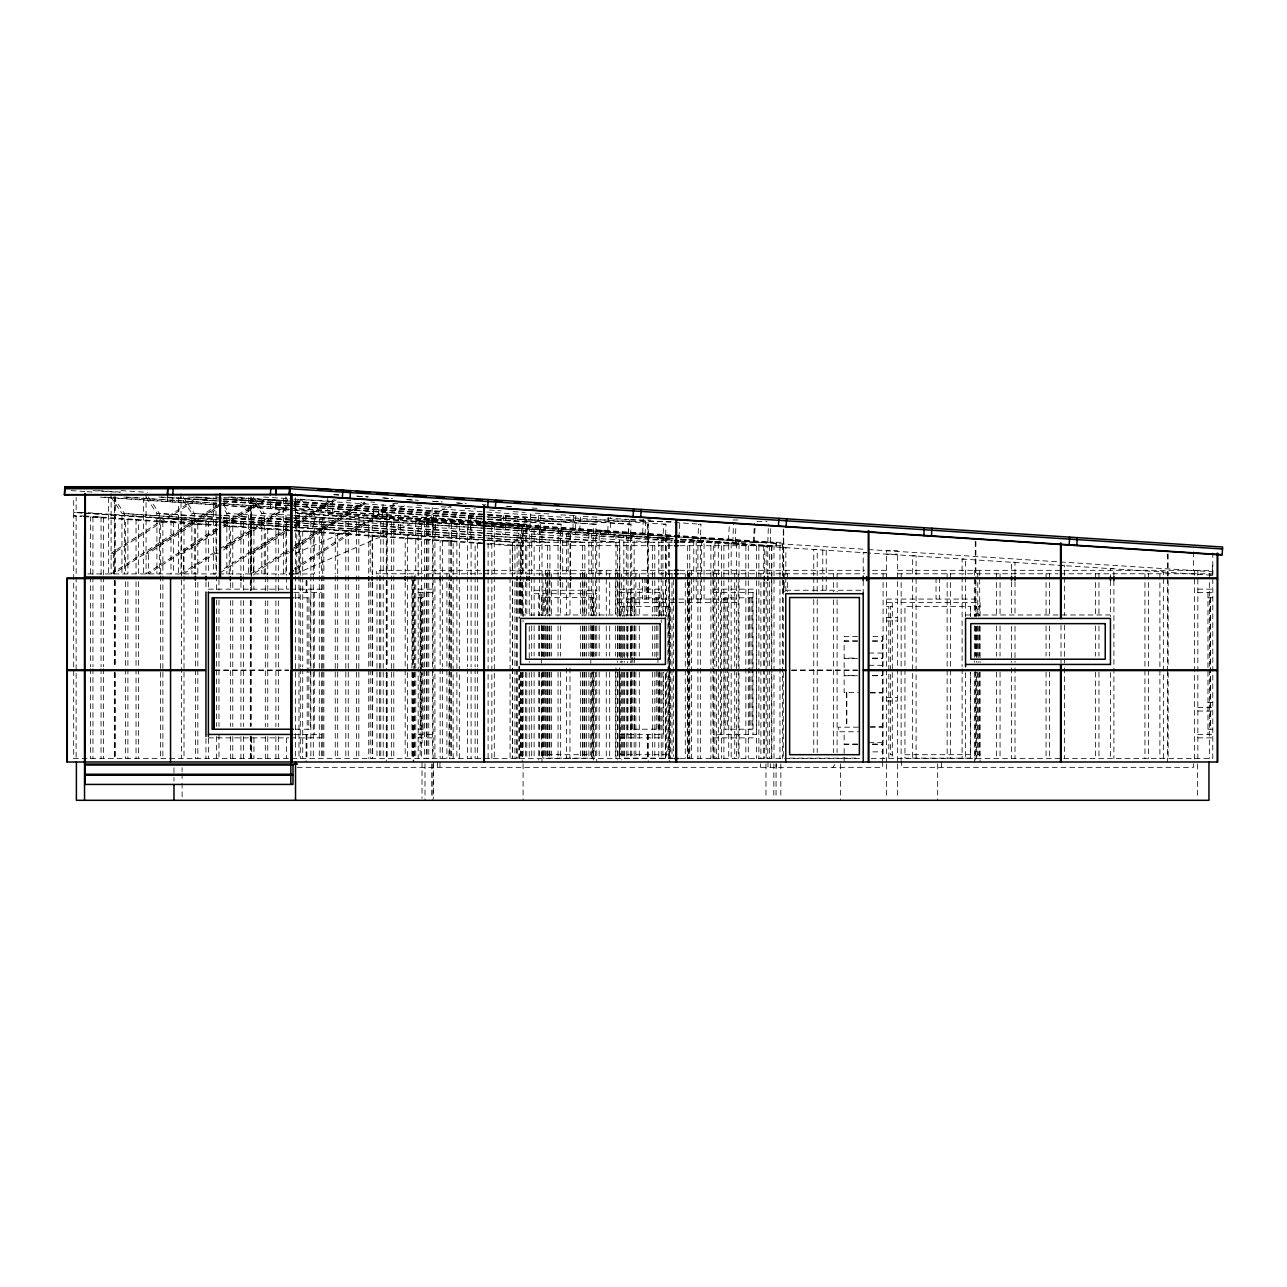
<?xml version="1.0" encoding="UTF-8"?>
<svg xmlns="http://www.w3.org/2000/svg" width="1287" height="1287" viewBox="0 0 1287 1287"><rect width="100%" height="100%" fill="white"/><g stroke="black" fill="none" stroke-linecap="round" stroke-linejoin="round"><path stroke-width="0.75" stroke-dasharray="5 3.75" d="M114.35 574.018L114.35 496.653M310.859 592.599L310.859 589.156M512.516 545.72L512.516 758.526L512.516 577.702M647.329 592.599L647.329 578.603M647.763 592.599L647.763 580.598M648.198 592.599L648.198 580.598M766.135 758.526L766.135 581.724M766.135 573.68L766.135 545.559M774.002 758.526L774.002 577.702M774.002 575.691L774.002 545.559M485.826 528.249L295.527 515.942L295.527 497.409M160.714 521.83L160.827 518.388L171.396 518.388L171.284 521.83M167.471 501.383L167.728 493.725M173.021 497.924L172.699 502.075M270.35 508.365L270.608 500.707L270.753 502.702L275.965 502.622M275.756 508.735L276.287 501.077L275.579 509.057M281.37 503.072L276.174 503.072M373.23 515.363L373.761 507.705L373.037 515.685M384.25 510.07L379.054 510.07L378.893 508.075L378.458 516.055M525.514 542.277L526.126 524.227L523.696 524.227L522.956 545.72L487.387 543.307M100.45 497.168L524.533 525.981L525.032 518.001L525.241 519.916M488.127 518.934L526.222 521.525L526.27 519.996L488.175 517.406M558.043 542.277L558.655 524.227L561.1 524.227L560.488 542.277M575.836 515.733L575.192 534.491L572.747 534.491L573.391 515.733L575.836 515.733L559.346 514.784M593.001 542.277L593.629 524.227L487.564 517.004M595.447 542.277L596.058 524.227L486.824 516.811M608.284 517.615L607.721 534.491L610.151 534.491L610.73 517.615M627.976 542.277L628.587 524.227L631.032 524.227L630.405 542.277M643.194 519.481L642.68 534.491L645.125 534.491L645.624 519.481M662.934 542.277L663.545 524.227L665.99 524.227L665.379 542.277M697.908 542.277L698.519 524.227L700.948 524.227L700.337 542.277M732.866 542.277L733.477 524.227M735.311 542.277L735.858 526.238M767.824 542.277L768.452 524.227M770.269 542.277L770.752 528.249M382.175 518.034L383.156 503.04M419.626 523.97L419.835 520.527M431.402 521.235L432.384 506.241M480.759 524.42L481 520.672M529.826 527.606L530.791 512.612M579.697 530.839L580.678 515.846M628.394 533.992L629.375 518.999M678.892 537.258L679.874 522.265M728.362 540.476L729.327 525.466M738.641 544.594L738.851 541.151M753.329 542.084L754.536 523.342M754.118 542.133L755.099 527.139M775.884 547.007L776.109 543.564M782.416 547.425L782.641 543.983M1212.434 570.318L1212.788 564.864M832.882 767.342L834.796 764.655M194.562 499.324L111.1 553.281L113.529 553.281L197.008 499.324L194.562 499.324L217.728 500.868M108.655 497.667L108.655 573.922L111.1 573.922L216.811 505.598M217.567 506.676L113.529 573.922L113.529 553.281M221.187 504.713L146.058 553.281L148.504 553.281L216.94 509.025M222.86 503.635L229.536 499.324L260.923 501.254L224.002 525.112M223.632 504.713L231.966 499.324M143.613 497.667L143.613 573.922L146.058 573.922L216.538 528.362M223.246 524.034L258.494 501.254L260.923 501.254M217.294 529.456L148.504 573.922L148.504 553.281M217.744 529.536L181.017 553.281L183.462 553.281L216.859 531.692M224.437 525.209L264.495 499.324L288.175 500.74M223.536 527.38L266.94 499.324M178.587 497.667L178.587 573.922L181.017 573.922L217.937 550.064M219.61 548.97L288.417 504.504M217.02 552.236L183.462 573.922L183.462 553.281M223.729 547.892L287.5 506.676M224.34 547.876L287.773 506.869M294.45 502.557L299.469 499.324L301.898 499.324L295.222 503.635M223.439 550.032L288.545 507.947M224.372 568.5L288.143 527.284M294.852 522.94L328.41 501.254L330.856 501.254L293.935 525.112M220.109 572.844L287.226 529.456M287.677 529.536L250.949 553.281L253.394 553.281L288.449 530.614M294.353 525.209L334.427 499.324M295.125 526.303L336.872 499.324M248.52 497.667L248.52 573.922L250.949 573.922L287.87 550.064M294.578 545.72L361.695 502.332M288.626 551.142L253.394 573.922L253.394 553.281M290.315 550.064L364.141 502.332M294.273 547.876L366.055 501.48M295.029 548.954L368.484 501.48M294.305 568.5L394.996 503.426M295.077 569.594L397.426 503.426M295.527 553.426L405.678 505.373M295.527 573.922L453.925 504.826M223.52 501.254L225.965 501.254M373.632 509.7L378.845 509.62M84.266 512.467L73.697 512.467L73.697 497.425M229.263 573.922L229.263 513.368L226.834 513.368L223.504 508.445M264.237 573.922L264.237 513.368L261.792 513.368L250.724 496.943M84.942 515.926L73.697 515.926L81.596 516.457M295.527 515.942L298.97 515.942L298.97 574.082M481.724 516.602L476.512 516.682L476.367 514.687L475.917 522.683M221.493 518.355L170.994 518.355L170.994 573.97M223.246 518.355L291.57 518.355M293.581 518.355L433.108 518.355L433.14 758.526M525.193 519.996L650.675 519.996M732.947 519.996L740.974 519.996M418.178 520.415L433.14 520.415M526.222 521.525L674.71 521.525M756.981 521.525L767.004 521.525M288.899 521.798L160.425 521.798L160.425 573.97M289.559 521.798L434.926 521.862L434.926 758.526M418.178 523.857L433.14 523.857M208.397 524.179L195.383 524.179L195.383 574.259M593.629 524.227L596.058 524.227M483.976 525.965L494.288 525.965L494.288 758.526M243.372 526.56L230.357 526.56L230.357 574.549M278.33 528.925L265.315 528.925L265.315 574.839M313.288 531.274L300.289 531.274L300.289 575.128M348.262 533.671L335.247 533.671L335.247 573.825M383.22 536.068L370.206 536.068L370.206 574.147M418.178 538.416L405.18 538.416L405.18 574.436M672.313 542.277L512.516 542.277L482.85 540.267M679.89 542.277L782.416 542.277L782.416 758.526M481.065 543.178L475.112 543.178L475.112 575.08M672.313 545.72L510.07 545.559L510.07 575.691M679.89 545.72L782.416 545.72M782.335 547.409L785.858 547.425L785.858 575.579M866.666 552.638L863.207 552.638L863.207 576.64M215.991 553.281L218.42 553.281M285.923 553.281L288.352 553.281M886.534 554.15L897.65 554.15M1061.003 565.443L1064.446 565.443L1064.446 575.386M672.795 570.318L376.303 570.318L376.303 573.777L481.756 573.777M679.697 570.318L864.574 570.318M872.522 570.318L886.534 570.318M897.65 570.318L1212.788 570.318M483.558 573.777L673.342 573.777M679.697 573.777L864.574 573.777M872.522 573.777L886.534 573.777M897.65 573.777L1058.059 573.777M1060.054 573.777L1212.788 573.777M87.789 573.922L292.487 573.922M293.5 573.922L314.301 573.922L314.301 513.658L295.527 493.661M1209.346 575.048L1212.788 575.048M208.397 589.156L288.899 589.156M290.765 589.156L321.428 589.156M418.178 589.156L433.14 589.156M619.835 589.156L662.934 589.156M713.32 589.156L756.418 589.156M1197.843 589.156L1212.788 589.156M534.121 590.25L596.734 590.25M785.778 590.25L863.207 590.25M294.176 592.599L321.428 592.599M418.178 592.599L433.14 592.599M619.835 592.599L663.368 592.599L663.368 616.57M713.32 592.599L756.418 592.599L756.418 734.427L713.32 734.427M1197.843 592.599L1212.788 592.599M534.121 593.709L596.734 593.709M418.178 594.964L420.141 594.964M294.739 597.812L310.585 597.812L310.585 729.214L294.739 729.214M418.178 597.812L423.021 597.812M1207.962 597.812L1212.788 597.812M617.776 599.066L739.028 599.066M886.534 599.066L897.65 599.066M901.157 599.066L979.68 599.066M617.519 602.525L739.028 602.525M886.534 602.525L897.65 602.525M901.109 602.525L980.067 602.525L980.067 616.473M420.141 602.75L422.088 602.75L422.088 670.849M886.534 606.354L888.834 606.354L888.834 758.14L886.534 758.14M892.293 606.354L890.379 606.354L890.379 754.697L892.293 754.697M970.495 606.354L970.495 616.376L970.543 606.354L904.938 606.354L904.938 758.14L970.543 758.14L970.543 672.264L970.495 758.14M974.323 606.354L976.624 606.354L976.624 616.344M980.067 606.354L978.152 606.354L978.152 616.376M520.527 614.977L665.427 614.977M965.556 614.977L1110.44 614.977M886.534 617.47L897.65 617.47M886.534 620.913L897.65 620.913M857.56 636.405L844.143 636.405L844.143 640.846L857.56 640.846M872.892 636.405L882.48 636.405L882.48 761.293M872.489 640.846L882.48 640.846M857.56 641.232L844.143 641.232L844.143 658.107L857.56 658.107M872.489 641.232L882.48 641.232M868.902 653.04L882.48 653.04M872.489 658.107L882.48 658.107M857.56 658.477L844.143 658.477L844.143 675.353L857.56 675.353M872.489 658.477L882.48 658.477M868.902 665.299L882.48 665.299M214.865 669.98L288.61 669.98M791.602 669.98L857.48 669.98M214.865 670.591L288.61 670.591M791.602 670.591L857.48 670.591M872.489 675.353L882.48 675.353M857.56 675.739L844.143 675.739L844.143 692.599L858.365 692.599M872.489 675.739L882.48 675.739M870.285 692.599L882.48 692.599M870.285 692.985L882.48 692.985M886.534 697.586L897.65 697.586M886.534 701.029L897.65 701.029M1207.962 702.38L1212.788 702.38M1197.843 707.593L1212.788 707.593M1197.843 711.035L1212.788 711.035M870.285 726.785L882.48 726.785M858.365 727.171L838.239 727.171L838.239 731.772L858.268 731.772M870.285 727.171L882.48 727.171M418.178 729.214L423.021 729.214M1207.962 729.214L1212.788 729.214M294.176 734.427L321.428 734.427M418.178 734.427L433.14 734.427M619.835 734.427L663.368 734.427L663.368 672.506M1197.843 734.427L1212.788 734.427M208.397 737.869L288.899 737.869M290.765 737.869L321.428 737.869M418.178 737.869L433.14 737.869M619.835 737.869L662.934 737.869M713.32 737.869L756.418 737.869M1197.843 737.869L1212.788 737.869M868.902 742.663L882.48 742.663M420.141 742.953L422.088 742.953L422.088 672.844M857.56 744.031L844.143 744.031L844.143 731.772M872.489 744.031L882.48 744.031M857.56 744.417L844.143 744.417L844.143 761.293M872.489 744.417L882.48 744.417M872.779 751.865L882.48 751.865M541.441 673.133L541.441 754.697L590.781 754.697L592.503 758.156L592.503 671.814M904.938 754.697L970.543 754.697M980.067 754.697L978.152 754.697L978.152 672.506M541.441 754.697L543.178 758.156L594.031 758.156L594.031 671.814M789.623 758.14L859.378 758.14M974.323 758.14L976.624 758.14L976.624 672.264M673.342 758.526L73.697 758.526L73.697 512.467L217.793 522.249M679.568 758.526L860.569 758.526M871.251 758.526L1212.788 758.526L1212.788 552.976M297.281 767.342L882.705 767.342L882.705 761.984M327.767 496.171L327.767 513.095L480.888 523.342M481.386 524.469L295.527 512.483L314.301 513.69M482.464 524.533L866.248 549.388M868.258 549.517L1212.788 571.798L1212.563 575.241L868.033 552.96M487.837 528.378L672.425 540.315M680.453 540.83L866.441 552.863M299.469 499.324L330.856 501.254M290.106 500.868L295.897 501.254M264.495 499.324L287.661 500.868M229.536 499.324L258.494 501.254M334.668 494.594L338.658 494.868M356.612 496.09L368.565 496.895M382.529 497.844L392.503 498.519M406.451 499.469L418.42 500.289M432.384 501.238L442.358 501.914M456.306 502.863L466.28 503.539M482.239 504.617L486.229 504.89M506.161 506.241L514.14 506.788M532.094 508.011L538.079 508.413M556.016 509.636L560.006 509.909M333.767 494.707L339.752 495.109M357.722 496.332L367.712 497.007M383.687 498.101L391.682 498.632M407.657 499.726L415.637 500.273M433.622 501.48L439.607 501.898M457.577 503.12L463.577 503.523M507.512 506.499L511.502 506.772M346.782 500.337L350.788 500.611M370.849 501.978L374.855 502.252M392.905 503.474L401.351 503.877M416.972 505.099L425.418 505.518M441.039 506.74L451.061 507.416M465.106 508.381L475.563 508.928M489.157 510.006L501.19 510.826M513.223 511.647L525.257 512.467M535.279 513.143L549.758 513.963M583.317 516.409L599.662 517.358M607.158 518.034L629.005 519.514M630.984 519.642L700.948 524.227M263.69 497.072L292.197 498.841M293.758 499.115L484.716 511.92M486.711 512.049L665.99 524.227M231.161 497.072L287.307 500.884M295.334 501.431L485.842 514.366M487.853 514.51L631.032 524.227M228.716 497.072L292.889 501.431M294.9 501.56L485.408 514.51M487.419 514.639L628.587 524.227M121.058 490.62L147.345 492.326M215.91 497.072L222.088 497.474M223.874 497.538L292.937 502.22M294.675 502.348L482.046 515.057M488.046 515.492L525.305 518.001M196.187 497.072L216.248 498.423M224.276 498.97L292.455 503.603M294.466 503.748L484.845 516.682M98.279 490.637L124.356 492.326M193.13 497.072L221.831 498.97M223.214 499.05L292.02 503.748M294.015 503.86L485.119 516.924M93.082 490.637L119.289 492.342M187.934 497.072L222.088 499.324M223.536 499.42L292.873 504.134M293.709 504.198L481.981 516.972M71.123 490.604L85.151 491.554M87.162 491.698L95.19 492.245M167.358 497.136L221.493 500.82M223.488 500.949L291.65 505.582M293.661 505.727L480.115 518.388M161.229 497.072L221.396 501.158M223.391 501.286L291.586 505.92M293.581 506.064L485.617 519.111M487.612 519.24L561.1 524.227M158.784 497.072L220.962 501.286M222.957 501.431L287.13 505.791M295.157 506.338L485.167 519.24M487.162 519.369L558.655 524.227M126.271 497.072L216.506 503.201M224.533 503.748L288.706 508.108M290.717 508.236L480.453 521.122M488.4 521.669L526.126 524.227M123.825 497.072L218.082 503.474M220.093 503.603L288.272 508.236M290.283 508.381L485.955 521.669M487.95 521.798L523.696 524.227M104.697 497.12L221.67 505.067M223.616 505.196L292.455 509.877M294.417 510.006L485.842 523.005M487.789 523.149L524.839 525.659M482.882 523.471L759.7 542.277M327.767 513.095L480.212 523.455M488.24 524.002L757.255 542.277M485.778 526.045L296.766 513.368L294.546 510.086M487.773 526.174L673.374 538.786M681.273 539.317L724.742 542.277M485.344 526.174L296.766 513.368L296.766 573.922M487.339 526.319L672.908 538.915M680.807 539.462L722.297 542.277M292.326 515.283L261.792 513.368L261.792 573.922M293.886 515.556L484.909 528.362M486.486 528.635L671.991 541.071M679.89 541.602L689.768 542.277M291.457 517.599L226.834 513.368L226.834 573.922M293.468 517.728L485.633 530.952M487.628 531.081L654.81 542.277M216.377 514.864L191.86 513.368L180.791 496.943M224.405 515.411L292.616 520.045M294.61 520.189L485.199 533.124M487.21 533.268L619.835 542.277M221.959 515.411L191.86 513.368L191.86 573.922M223.97 515.556L292.181 520.189M294.176 520.318L484.765 533.268M486.776 533.397L617.406 542.277M221.525 517.599L156.901 513.368L145.833 496.943M223.536 517.728L291.747 522.361M293.758 522.506L480.18 535.167M488.079 535.698L584.877 542.277M221.107 517.728L156.901 513.368L156.901 573.922M223.101 517.873L287.307 522.232M295.334 522.779L481.692 535.44M483.671 535.569L582.432 542.277M220.672 519.916L121.943 513.368L110.875 496.943M222.683 520.045L292.889 524.823M294.9 524.951L484.716 537.853M486.695 537.982L549.919 542.277M216.232 519.771L121.943 513.368L121.943 573.922M224.26 520.318L292.455 524.951M294.466 525.096L480.308 537.709M488.207 538.256L547.474 542.277M88.224 512.725L221.187 521.766M223.166 521.895L292.857 526.64M294.852 526.769L485.521 539.72M487.5 539.864L523.085 542.277L523.085 622.007M82.143 512.87L76.126 512.467L76.126 497.425M84.138 513.014L216.232 521.975M224.244 522.522L288.288 526.882M290.283 527.01L485.312 540.267M487.29 540.395L514.945 542.277M219.804 522.393L480.904 540.122M84.266 515.926L221.058 525.209M223.053 525.353L292.744 530.083M294.739 530.212L485.408 543.162M83.575 516.586L216.473 525.611M224.437 526.158L292.133 530.759M294.128 530.887L484.716 543.838M486.695 543.983L512.387 545.72L512.516 542.277L512.516 575.691M480.518 521.718L432.48 518.355L432.368 521.798L480.389 525.16M482.512 521.862L774.002 542.277L773.873 545.72L680.212 539.156M480.662 522.281L424.63 518.355L424.501 521.798L480.534 525.723M482.657 522.425L766.135 542.277L766.022 545.72L680.324 539.72M488.4 525.723L672.232 538.593M482.528 525.868L672.345 539.156M294.771 506.805L299.195 513.368L299.195 573.922M285.698 496.943L287.902 500.225M253.169 496.943L264.237 513.368M223.729 505.164L229.263 513.368M183.237 496.943L194.305 513.368L194.305 573.922M148.278 496.943L159.347 513.368L159.347 573.922M113.304 496.943L124.372 513.368L124.372 573.922M1210.488 597.812L1210.488 729.214M1210.263 597.812L1210.263 729.214M1209.346 573.777L1209.346 758.526M1207.962 592.599L1207.962 734.427M1197.843 570.318L1197.843 758.526M1197.457 763.899L1197.457 798.39M1194.4 570.318L1194.4 761.598M1193.628 763.77L1193.628 767.342L901.495 767.342L901.495 761.984M1193.467 551.721L1193.467 570.318M1168.146 554.07L1168.146 575.997M1168.146 580.582L1168.146 668.001M1168.146 672.586L1168.146 759.99M1167.534 554.037L1167.534 575.997M1167.534 578.603L1167.534 669.98M1167.534 670.591L1167.534 761.984M1163.351 758.526L1163.351 571.83L1159.893 571.83L1159.893 758.526M1148.39 573.777L1148.39 758.526M1144.947 573.777L1144.947 758.526M1113.898 576.64L1113.898 568.629L1110.44 568.629L1110.44 576.64M1113.898 580.63L1113.898 758.526M1110.44 580.63L1110.44 616.618M1110.44 672.57L1110.44 758.526M1098.953 573.777L1098.953 615.942M1098.953 625.981L1098.953 656.113M1098.953 672.168L1098.953 758.526M1095.494 573.777L1095.494 615.942M1095.494 625.981L1095.494 656.113M1095.494 672.168L1095.494 758.526M1064.446 577.332L1064.446 615.202M1064.446 625.16L1064.446 662.982M1064.446 667.873L1064.446 758.526M1061.003 625.16L1061.003 662.982M1049.5 573.777L1049.5 615.942M1049.5 625.981L1049.5 656.113M1049.5 672.168L1049.5 758.526M1046.058 573.777L1046.058 615.942M1046.058 625.981L1046.058 656.113M1046.058 672.168L1046.058 758.526M1015.009 574.243L1015.009 562.226L1011.55 562.242L1011.55 574.243M1015.009 581.772L1015.009 616.312M1015.009 626.319L1015.009 662.387M1015.009 667.873L1015.009 758.526M1011.55 581.772L1011.55 616.312M1011.55 626.319L1011.55 662.387M1011.55 667.873L1011.55 758.526M1000.047 573.777L1000.047 615.942M1000.047 625.981L1000.047 656.113M1000.047 672.168L1000.047 758.526M996.605 573.777L996.605 615.942M996.605 625.981L996.605 656.113M996.605 672.168L996.605 758.526M980.067 626.399L980.067 662.483M980.067 672.281L980.067 761.984M979.68 570.318L979.68 615.942M979.68 625.981L979.68 656.113M979.68 672.168L979.68 758.526M978.152 626.399L978.152 662.483M977.766 573.777L977.766 615.942M977.766 625.981L977.766 656.113M977.766 672.168L977.766 758.526M976.624 626.319L976.624 662.274M975.884 541.505L975.884 577.992M975.884 580.582L975.884 616.344M975.884 626.286L975.884 656.08M975.884 672.586L975.884 759.99M975.273 541.457L975.273 576.061M975.273 578.603L975.273 616.344M975.273 626.286L975.273 656.08M975.273 670.591L975.273 759.99M974.323 570.318L974.323 616.473M974.323 625.981L974.323 662.322M974.323 672.168L974.372 761.984M965.556 574.999L965.556 559.041L962.113 559.041L962.113 574.999M965.556 576.994L965.556 616.891M965.556 672.747L965.556 758.526M962.113 576.994L962.113 666.763M962.113 668.757L962.113 758.526M950.61 573.777L950.61 758.526M947.152 573.777L947.152 758.526M941.505 761.984L941.505 767.342M939.494 577.67L939.494 599.066M937.676 763.899L937.676 800.305M936.035 577.67L936.035 599.066M916.103 758.526L916.103 555.839L912.66 555.839L912.66 758.526M901.157 573.777L901.109 761.984M897.65 761.598L897.65 550.707L886.534 550.707L886.534 761.984M897.65 763.899L897.65 798.39M892.293 602.525L892.293 759.99M886.534 763.899L886.534 798.39M883.091 573.777L883.091 758.526M863.207 580.63L863.207 592.631M846.83 692.599L846.83 727.171M846.444 692.599L846.444 727.171M840.54 763.899L840.54 800.305M837.097 573.777L837.097 591.843M837.097 599.871L837.097 752.509M833.638 573.777L833.638 591.843M833.638 599.871L833.638 752.509M826.222 590.25L826.222 550.032L822.779 550.032L822.779 590.25M817.213 575.579L817.213 549.436L813.77 549.436L813.77 575.579M817.213 577.59L817.213 591.65M817.213 599.694L817.213 752.493M813.77 577.59L813.77 591.65M813.77 599.694L813.77 752.493M787.644 573.777L787.644 591.843M785.778 577.573L785.858 591.65M784.201 573.777L784.201 591.843M783.719 530.196L783.719 577.992M783.606 529.118L783.606 576.029M783.284 530.196L783.284 575.997M783.284 580.582L783.284 668.001M783.284 672.586L783.284 759.99M780.823 763.899L780.823 798.39M779.97 545.72L779.97 758.526M776.19 542.277L776.19 545.72M776.19 763.77L776.19 767.342M776.061 763.899L776.061 798.39M773.841 763.899L773.841 798.39M771.846 545.72L771.846 758.526M771.557 545.559L771.557 575.691M771.557 577.702L771.557 758.526M770.591 763.77L770.591 767.342M769.401 545.72L769.401 573.825M769.401 581.869L769.401 758.526M767.985 761.984L767.985 767.342M767.76 574.259L767.76 546.219L764.317 546.219L764.317 574.259M767.76 582.271L767.76 758.526M765.974 763.899L765.974 798.39M764.317 581.804L764.317 758.526M763.706 545.559L763.706 573.68M763.706 581.724L763.706 758.526M760.874 573.777L760.874 758.526M760.553 763.77L760.553 767.342M758.863 545.72L758.863 758.526M756.418 545.72L756.418 758.526M753.008 592.599L753.008 734.427M751.109 597.812L750.948 729.214M749.324 597.812L749.324 729.214M748.294 545.72L748.294 758.526M745.849 545.72L745.849 758.526M739.028 575.096L739.028 543.114L728.732 543.114L728.732 575.096M739.028 577.091L739.028 758.526M738.207 573.777L738.207 758.526M736.598 543.114L736.598 575.096M736.598 577.091L736.598 599.066M736.598 602.525L736.598 758.526M734.748 573.777L734.748 758.526M731.177 543.114L731.177 575.096M731.177 577.091L731.177 758.526M728.732 577.091L728.732 599.066M728.732 602.525L728.732 758.526M727.589 597.812L727.589 729.214M725.948 597.812L725.788 729.214M723.889 545.72L723.889 758.526M721.46 545.72L721.46 758.526M720.479 592.599L720.479 734.427M718.323 758.526L718.323 543.05L714.864 543.05L714.864 574.967M716.409 573.777L716.409 758.526M714.864 576.962L714.864 666.746M714.864 668.741L714.864 758.526M713.32 545.72L713.32 758.526M712.95 570.318L712.95 758.526M710.891 545.72L710.891 758.526M704.069 574.967L704.069 540.813L693.773 540.813L693.773 574.967M704.069 576.978L704.069 599.066M701.624 540.813L701.624 574.967M701.624 576.978L701.624 599.066M700.337 545.72L700.337 758.526M697.908 545.72L697.908 758.526M696.203 540.813L696.203 574.967M696.203 576.978L696.203 599.066M693.773 576.978L693.773 599.066M691.505 570.318L691.505 758.526M689.768 545.72L689.768 758.526M689.06 573.777L689.06 758.526M688.754 573.777L688.754 758.526M687.708 570.318L687.708 758.526M687.338 545.72L687.338 758.526M685.295 573.777L685.279 758.526M673.342 579.793L673.342 756.515M671.991 573.777L671.991 758.526M669.546 573.777L669.546 758.526M669.272 602.525L669.272 761.984M669.111 575.16L669.111 537.29L658.799 537.29L658.799 575.16M669.111 577.155L669.111 599.066M669.111 602.525L669.111 758.526M668.87 758.526L668.87 539.864L665.427 539.864L665.427 616.087M667.921 606.354L667.921 754.697L620.221 754.697L620.221 672.506M666.666 537.29L666.666 575.16M666.666 577.155L666.666 616.521M666.569 672.506L666.666 758.526M665.379 545.72L665.379 615.99M662.934 545.72L662.934 615.99M662.934 672.2L662.934 758.526M661.245 537.29L661.245 575.16M661.245 577.155L661.245 599.066M661.245 602.525L661.245 622.522M661.245 672.522L661.245 758.526M659.958 592.599L659.958 616.57M659.958 672.506L659.958 734.427M659.684 615.733L659.684 597.812L631.113 597.812L631.113 615.733M659.684 671.476L659.684 729.214L631.113 729.214L631.113 671.476M658.799 577.155L658.799 616.521M658.799 672.522L658.799 758.526M658.059 597.812L657.898 615.733M657.898 625.691L657.898 655.55M657.898 657.544L657.898 663.513M657.898 671.476L658.059 729.214M656.273 597.812L656.273 615.733M656.273 625.691L656.273 659.523M656.273 671.476L656.273 729.214M654.81 545.72L654.81 615.99M654.81 626.029L654.81 656.145M654.81 672.2L654.81 758.526M652.364 545.72L652.364 615.99M652.364 626.029L652.364 656.145M652.364 672.2L652.364 758.526M648.68 577.67L648.68 599.066M648.198 577.992L648.198 524.227L647.763 575.997M648.198 734.427L648.198 761.984M647.763 734.427L647.763 760.006M647.329 524.227L647.329 575.997M647.329 734.427L647.329 760.006M646.235 577.67L646.235 599.066M644.884 577.67L644.884 599.066M642.454 577.67L642.454 599.066M639.301 573.777L639.301 615.942M639.301 625.981L639.301 656.113M639.301 672.168L639.301 758.526M635.858 573.777L635.858 615.942M635.858 625.981L635.858 656.113M635.858 672.168L635.858 758.526M634.539 597.812L634.539 615.733M634.539 625.691L634.539 655.55M634.539 657.544L634.539 663.513M634.539 671.476L634.539 729.214M634.137 616.023L634.137 535.73L623.841 535.73L623.841 616.023M634.137 626.061L634.137 656.161M634.137 672.216L634.137 758.526M632.898 597.812L632.737 615.733M632.737 625.691L632.898 655.55M632.737 657.544L632.898 663.513M632.898 671.476L632.737 729.214M631.708 535.73L631.708 616.023M631.708 626.061L631.708 656.161M631.708 672.216L631.708 758.526M631.113 625.691L631.113 655.55M631.113 657.544L631.113 663.513M630.839 592.599L630.839 616.57M630.839 626.56L630.839 662.515M630.839 672.506L630.839 734.427M630.405 545.72L630.405 615.99M630.405 626.029L630.405 656.145M630.405 672.2L630.405 758.526M627.976 545.72L627.976 615.99M627.976 626.029L627.976 656.145M627.976 672.2L627.976 758.526M627.429 592.599L627.429 616.57M627.429 626.56L627.429 662.515M627.429 672.506L627.429 734.427M626.286 535.73L626.286 616.023M626.286 626.061L626.286 656.161M626.286 672.216L626.286 758.526M624.292 606.354L624.292 616.344M624.292 626.319L624.292 662.274M624.292 672.264L624.292 758.14M623.841 626.061L623.841 656.161M623.841 672.216L623.841 758.526M622.667 606.354L622.667 616.344M622.667 626.319L622.667 662.274M622.667 672.264L622.667 758.14L670.64 758.14L670.64 606.354L620.221 606.354L620.221 616.376M621.573 573.777L621.573 616.473M621.573 625.981L621.573 662.483M621.573 672.168L621.573 759.99M620.221 626.399L620.221 662.483M619.835 545.72L619.835 615.99M619.835 626.029L619.835 656.145M619.835 672.2L619.835 758.526M619.417 614.977L619.417 536.647L615.974 536.647L615.974 614.977M619.417 667.873L619.417 758.526M619.144 573.777L619.144 615.942M619.144 625.981L619.144 656.113M619.144 672.168L619.144 758.526M617.776 573.777L617.776 615.942M617.776 625.981L617.776 656.113M617.776 672.168L617.776 758.526M617.406 545.72L617.519 616.473M617.406 626.029L617.519 662.322M617.406 672.2L617.519 759.99M615.974 667.873L615.974 758.526M615.347 573.777L615.347 615.942M615.347 625.981L615.347 656.113M615.347 672.168L615.347 758.526M609.7 573.777L609.7 615.942M609.7 625.981L609.7 656.113M609.7 672.168L609.7 758.526M606.257 570.318L606.257 615.942M606.257 625.981L606.257 656.113M606.257 672.168L606.257 758.526M600.884 570.318L600.884 573.777M599.179 575.546L599.179 533.317L588.883 533.317L588.883 575.546M599.179 577.557L599.179 615.765M599.179 625.82L599.179 655.984M599.179 672.071L599.179 758.526M596.734 533.317L596.734 575.546M596.734 577.557L596.734 615.765M596.734 625.755L596.734 655.984M596.734 671.83L596.734 761.984M595.447 545.72L595.447 615.99M595.447 626.029L595.447 656.145M595.447 672.2L595.447 758.526M594.031 615.604L594.031 597.538L541.441 597.538L541.441 615.443M594.031 625.643L594.031 659.781M593.484 593.709L593.484 615.749M593.484 625.755L593.484 655.807M593.484 671.83L593.484 759.973M593.001 545.72L593.001 615.99M593.001 626.029L593.001 656.145M593.001 672.2L593.001 758.526M592.503 597.538L592.503 615.604M592.503 625.643L592.503 659.781M591.312 533.317L591.312 575.546M591.312 577.557L591.312 615.765M591.312 625.82L591.312 655.984M591.312 672.071L591.312 758.526M590.781 597.538L590.781 615.443M590.781 625.385L590.781 663.191M590.781 673.133L590.781 754.697M588.883 577.557L588.883 615.765M588.883 625.82L588.883 655.984M588.883 672.071L588.883 758.526M586.615 573.777L586.615 615.942M586.615 625.981L586.615 656.113M586.615 672.168L586.615 758.526M584.877 545.72L584.877 615.99M584.877 626.029L584.877 656.145M584.877 672.2L584.877 758.526M584.169 573.777L584.169 615.942M584.169 625.981L584.169 656.113M584.169 672.168L584.169 758.526M582.818 573.777L582.818 615.942M582.818 625.981L582.818 656.113M582.818 672.168L582.818 758.526M582.432 545.72L582.432 615.99M582.432 626.029L582.432 656.145M582.432 672.2L582.432 758.526M580.373 573.777L580.373 615.942M580.373 625.981L580.373 656.113M580.373 672.168L580.373 758.526M570.575 574.533L570.575 531.306L560.279 531.306L560.279 574.533M570.575 582.4L570.575 590.25M569.98 575.225L569.98 533.494L566.521 533.494L566.521 575.225M569.98 583.172L569.98 614.977M569.98 667.873L569.98 758.526M568.146 531.306L568.146 574.533M568.146 582.4L568.146 590.25M566.521 577.22L566.521 614.977M566.521 667.873L566.521 758.526M562.725 531.306L562.725 574.533M562.725 582.4L562.725 590.25M560.488 545.72L560.488 573.825M560.488 581.869L560.488 615.99M560.488 626.029L560.488 656.145M560.488 672.2L560.488 758.526M560.279 582.4L560.279 590.25M558.043 545.72L558.043 615.99M558.043 626.029L558.043 656.145M558.043 672.2L558.043 758.526M551.64 573.777L551.64 615.942M551.64 625.981L551.64 656.113M551.64 672.168L551.64 758.526M549.919 545.72L549.919 615.99M549.919 626.029L549.919 656.145M549.919 672.2L549.919 758.526M549.211 570.318L549.211 615.942M549.211 625.981L549.211 656.113M549.211 672.168L549.211 758.526M547.86 573.777L547.86 615.942M547.86 625.981L547.86 656.113M547.86 672.168L547.86 758.526M547.474 545.72L547.474 615.99M547.474 626.029L547.474 656.145M547.474 672.2L547.474 758.526M546.766 573.777L546.766 615.942M546.766 625.981L546.766 656.113M546.766 672.168L546.766 758.526M545.415 570.318L545.415 615.942M545.415 625.981L545.415 656.113M545.415 672.168L545.415 758.526M544.691 597.538L544.691 615.604M544.691 625.643L544.691 659.781M544.691 671.814L544.691 758.156M543.178 597.538L543.178 615.604M543.178 625.643L543.178 659.781M543.178 671.814L543.178 758.156M542.969 573.777L542.969 615.942M542.969 625.981L542.969 656.113M542.969 672.168L542.969 758.526M541.988 575.546L541.988 529.295L531.692 529.295L531.692 575.546M541.988 577.557L541.988 615.765M541.988 625.755L541.988 655.984M541.988 671.83L541.988 761.984M541.441 625.385L541.441 663.191M539.543 529.295L539.543 575.546M539.543 577.557L539.543 615.765M539.543 625.82L539.543 655.984M539.543 672.071L539.543 758.526M538.738 593.709L538.738 615.749M538.738 625.755L538.738 655.807M538.738 671.83L538.738 759.973M534.121 529.295L534.121 575.546M534.121 577.557L534.121 615.765M534.121 625.82L534.121 655.984M534.121 672.071L534.121 758.526M531.692 577.557L531.692 615.765M531.692 625.82L531.692 655.984M531.692 672.071L531.692 758.526M529.247 574.436L529.247 528.41L518.951 528.41L518.951 574.436M529.247 582.448L529.247 616.457M529.247 626.463L529.247 662.483M529.247 672.49L529.247 758.526M526.801 528.41L526.801 574.436M526.801 582.448L526.801 616.457M526.801 672.49L526.801 758.526M525.514 545.72L525.514 573.825M525.514 581.869L525.514 615.99M525.514 672.2L525.514 758.526M523.085 672.136L523.085 758.526M523.085 763.77L523.085 800.305M522.651 524.227L522.651 574.002M522.651 582.577L522.651 616.344M522.651 672.586L522.651 759.99M522.216 524.227L522.216 574.002M522.216 582.577L522.216 616.344M522.216 672.586L522.216 761.984M521.38 528.41L521.38 574.436M521.38 582.448L521.38 616.457M521.38 672.49L521.38 758.526M520.64 545.559L520.64 573.68M520.64 581.724L520.64 615.942M520.64 672.136L520.64 758.526M520.527 574.34L520.527 530.292L517.084 530.292L517.084 574.34M520.527 582.351L520.527 616.376M520.527 672.441L520.527 758.526M519.288 581.804L519.288 617.953M519.288 666.151L519.288 758.526M518.951 582.448L518.951 618.452M518.951 666.489L518.951 758.526M517.084 582.351L517.084 758.526M516.843 581.804L516.843 758.526M514.945 545.72L514.945 573.825M514.945 581.869L514.945 758.526M510.07 577.702L510.07 758.526M491.843 525.965L491.843 758.526M488.111 543.178L488.111 758.526M477.541 543.178L477.541 575.08M477.541 577.075L477.541 666.811M477.541 668.79L477.541 758.526M475.112 577.075L475.112 666.811M475.112 668.79L475.112 758.526M471.09 574.935L471.09 527.043L467.631 527.043L467.631 574.935M471.09 576.93L471.09 666.73M471.09 668.725L471.09 758.526M467.631 576.93L467.631 666.73M467.631 668.725L467.631 758.526M459.314 758.526L459.314 523.536L449.018 523.536L449.018 758.526M456.885 523.536L456.885 758.526M453.153 758.526L453.153 540.83L440.138 540.83L440.138 576.785M451.464 523.536L451.464 758.526M450.707 540.83L450.707 758.526M449.356 573.777L449.356 758.526M446.911 573.777L446.911 758.526M442.583 540.83L442.583 666.65M442.583 668.645L442.583 758.526M440.138 580.775L440.138 666.65M440.138 668.645L440.138 758.526M439.961 761.984L439.961 767.342M437.355 761.984L437.355 767.342M433.526 761.984L433.526 798.39M432.882 763.899L432.882 800.305M432.48 521.862L432.48 758.526M431.74 763.899L431.724 798.39M428.764 521.798L428.764 758.526M427.059 521.862L427.059 758.526M426.319 521.798L426.319 758.526M425 763.77L425 800.305M424.63 521.862L424.63 758.526M423.021 592.599L423.021 734.427M422.023 761.984L422.023 798.39M421.637 523.873L421.637 758.526M420.72 597.812L420.72 729.214M420.479 597.812L420.479 729.214M420.141 592.599L420.141 758.526M418.178 518.355L418.178 758.526M415.749 521.798L415.749 574.436M415.749 575.788L415.749 758.526M414.398 575.788L414.398 758.526M413.819 578.603L413.819 669.98M413.819 672.586L413.819 761.984M413.207 580.582L413.207 668.001M413.207 672.586L413.207 761.984M412.596 580.582L412.596 668.001M412.596 672.586L412.596 759.99M411.953 575.788L411.953 758.526M407.609 538.416L407.609 574.436M407.609 576.431L407.609 758.526M405.18 582.432L405.18 758.526M393.79 521.798L393.79 573.97M393.79 575.965L393.79 758.526M391.361 521.798L391.361 573.97M391.361 575.965L391.361 758.526M387.13 577.992L387.13 515.17L386.695 574.066M387.13 580.582L387.13 668.001M387.13 672.586L387.13 759.99M386.695 580.582L386.695 668.001M386.695 672.586L386.695 759.99M386.261 515.122L386.261 574.066M386.261 580.582L386.261 669.98M386.261 672.586L386.261 761.984M383.22 521.798L383.22 574.147M383.22 575.788L383.22 758.526M380.775 521.798L380.775 574.147M380.775 575.788L380.775 758.526M380.099 570.318L380.099 573.777M379.424 575.788L379.424 758.526M376.994 575.788L376.994 758.526M372.651 536.068L372.651 574.147M372.651 582.158L372.651 758.526M372.184 574.645L372.184 520.672L368.742 520.672L368.742 574.645M372.184 582.641L372.184 758.526M370.206 582.158L370.206 758.526M368.742 582.641L368.742 758.526M358.832 521.798L358.832 573.97M358.832 575.965L358.832 758.526M356.386 521.798L356.386 573.97M356.386 575.965L356.386 758.526M348.262 521.798L348.262 573.97M348.262 575.836L348.262 758.526M345.817 521.798L345.817 573.97M345.817 575.836L345.817 758.526M337.693 533.671L337.693 573.825M337.693 575.836L337.693 758.526M335.247 575.836L335.247 758.526M332.673 500.096L332.673 513.272M323.857 521.798L323.857 573.97M323.857 575.965L323.857 758.526M322.747 573.729L322.747 517.487L319.289 517.487L319.289 573.729M322.747 575.739L322.747 758.526M321.428 521.798L321.428 573.97M321.428 575.965L321.428 758.526M319.289 575.739L319.289 758.526M314.269 592.599L314.269 734.427M313.288 521.798L313.288 575.128M313.288 575.965L313.288 758.526M310.859 521.798L310.859 575.128M310.859 575.965L310.859 758.526M308.96 597.812L308.8 729.214M306.95 580.598L306.95 592.599M307.175 597.812L307.175 729.214M306.95 734.427L306.95 760.006M306.515 580.598L306.515 592.599M306.515 734.427L306.515 760.006M306.081 580.598L306.081 592.599M306.081 734.427L306.081 761.984M302.718 531.274L302.718 575.128M302.718 577.123L302.718 666.827M302.718 668.822L302.718 758.526M300.289 577.123L300.289 666.827M300.289 668.822L300.289 758.526M298.97 576.077L298.97 758.526M295.527 497.667L295.527 574.082M295.527 576.077L295.527 758.526M286.454 521.798L286.454 575.289M286.454 577.268L286.454 589.156M286.454 737.869L286.454 758.526M285.923 497.667L285.923 573.922L283.478 573.922L283.478 497.667M278.33 521.798L278.33 575.289M278.33 576.833L278.33 590.813M278.33 600.804L278.33 726.576M278.33 736.566L278.33 758.526M275.885 521.798L275.885 575.289M275.885 576.833L275.885 590.813M275.885 600.804L275.885 726.576M275.885 736.566L275.885 758.526M267.76 528.925L267.76 574.839M267.76 576.833L267.76 590.813M267.76 600.804L267.76 726.576M267.76 736.566L267.76 758.526M265.315 576.833L265.315 590.813M265.315 600.804L265.315 726.576M265.315 736.566L265.315 758.526M253.941 521.798L253.941 575.289M253.941 577.268L253.941 589.156M253.941 737.869L253.941 758.526M251.496 521.798L251.496 575.289M251.496 577.268L251.496 589.156M251.496 737.869L251.496 758.526M251.174 577.992L251.174 505.936L250.74 573.986M251.174 580.582L251.174 590.524M251.174 600.45L251.174 669.98M251.174 670.591L251.174 726.222M251.174 736.148L251.174 761.984M250.949 497.667L250.949 573.922M250.74 578.603L250.74 590.524M250.74 600.45L250.74 669.98M250.74 670.591L250.74 726.222M250.74 736.148L250.74 761.984M250.305 505.888L250.305 573.986M250.305 580.582L250.305 590.524M250.305 600.45L250.305 669.98M250.305 670.591L250.305 726.222M250.305 736.148L250.305 761.984M243.372 521.798L243.372 575.289M243.372 576.544L243.372 590.556M243.372 600.546L243.372 726.528M243.372 736.534L243.372 758.526M240.926 521.798L240.926 575.289M240.926 582.544L240.926 590.556M240.926 600.546L240.926 726.528M240.926 736.534L240.926 758.526M232.786 526.56L232.786 574.549M232.786 582.544L232.786 590.556M232.786 600.546L232.786 726.528M232.786 736.534L232.786 758.526M230.357 582.544L230.357 590.556M230.357 600.546L230.357 726.528M230.357 736.534L230.357 758.526M218.967 579.987L218.967 590.009M218.967 600.048L218.967 726.431M218.967 734.427L218.967 758.526M216.538 521.798L216.538 573.97M216.538 575.965L216.538 590.009M216.538 600.048L216.538 726.431M216.538 736.454L216.538 758.526M215.991 493.661L215.991 573.922L213.545 573.922L213.545 497.667M208.397 521.798L208.397 574.259M208.397 581.981L208.397 590.283M208.397 738.465L208.397 758.526M205.952 521.798L205.952 574.259M205.952 581.981L205.952 590.283M205.952 738.465L205.952 758.526M197.828 524.179L197.828 574.259M197.828 582.271L197.828 758.526M195.383 582.271L195.383 758.526M184.009 521.798L184.009 573.97M184.009 575.965L184.009 758.526M182.111 767.728L182.111 771.557M182.111 773.471L182.111 781.145M182.111 783.059L182.111 798.39M181.564 518.355L181.564 577.976M181.564 579.987L181.564 758.526M181.017 493.661L181.017 573.922M173.97 767.728L173.97 775.401M173.97 777.316L173.97 781.145M173.439 521.798L173.439 573.97M162.87 521.798L162.87 573.97M162.87 575.965L162.87 758.526M160.425 575.965L160.425 758.526M146.058 493.661L146.058 573.922M138.465 573.616L138.465 519.353L125.466 519.353L125.466 573.616M138.465 581.66L138.465 758.526M136.036 519.353L136.036 573.616M136.036 581.66L136.036 758.526M127.896 519.353L127.896 573.616M127.896 581.66L127.896 758.526M125.466 581.66L125.466 758.526M115.219 496.702L115.219 574.018M115.219 580.582L115.219 668.001M115.219 672.586L115.219 759.99M114.784 496.653L114.784 574.018M114.784 580.582L114.784 668.001M114.784 672.586L114.784 759.99M114.35 580.582L114.35 668.001M114.35 672.586L114.35 759.99M111.1 493.661L111.1 573.922M103.507 574.919L103.507 517.052L90.492 517.052L90.492 574.919M103.507 576.914L103.507 666.73M103.507 668.725L103.507 758.526M101.062 517.052L101.062 574.919M101.062 576.914L101.062 666.73M101.062 668.725L101.062 758.526M92.937 517.052L92.937 574.919M92.937 576.914L92.937 666.73M92.937 668.725L92.937 758.526M90.492 576.914L90.492 666.73M90.492 668.725L90.492 758.526M76.126 515.926L76.126 758.526M398.568 515.733L397.924 534.491L400.37 534.491L401.013 515.733L398.568 515.733M407.738 535.151L407.625 538.61L418.195 538.61L418.307 535.151L407.738 535.151M433.526 515.733L432.899 534.491L435.328 534.491L435.971 515.733L433.526 515.733M468.5 515.733L467.857 534.491L470.302 534.491L470.929 515.733L468.5 515.733M503.458 515.733L502.831 534.491L505.26 534.491L505.904 515.733L503.458 515.733M538.433 515.733L537.789 534.491L540.234 534.491L540.862 515.733L538.433 515.733M600.723 530.694L600.595 534.137L608.461 534.137L608.574 530.694L600.723 530.694M752.734 597.812L724.163 597.812L724.163 729.214L752.734 729.214L752.734 597.812M783.719 592.503L783.719 580.582L783.606 592.503M665.427 758.526L665.427 672.264L665.379 758.526"/><path stroke-width="1.5" d="M291.473 577.348L290.846 493.629L290.846 577.992M68.42 494.996L64.35 494.691L64.849 486.727L290.025 486.743L289.913 488.722L64.993 488.722M64.64 494.401L65.122 486.743M167.583 494.385L167.841 486.727L167.407 494.691M173.472 488.658L173.262 486.727L172.828 494.691M270.994 488.722L270.849 486.727L270.399 494.691M275.997 494.385L276.271 486.727L275.82 494.691M317.937 490.331L317.986 488.803L332.03 489.752M289.205 494.337L289.704 486.695L1222.65 547.023L1222.135 554.987L289.575 494.691L290.09 486.711M342.358 498.101L342.873 490.122M350 498.6L350.514 490.62M487.709 507.496L488.223 499.517M495.366 507.995L495.881 500.016M633.059 516.891L633.574 508.928M640.717 517.39L641.232 509.411M778.426 526.303L778.941 518.323M786.067 526.785L786.582 518.822M923.776 535.698L924.291 527.718M931.418 536.196L931.933 528.217M1069.127 545.093L1069.642 537.129M1076.785 545.591L1077.299 537.612M290.025 552.187L293.372 550.032M290.042 572.844L293.388 570.672M64.897 486.808L289.977 486.808M674.324 542.277L678.313 542.277M674.324 545.72L678.313 545.72M674.324 570.318L678.329 570.318M674.324 573.777L678.329 573.777M289.543 573.922L293.5 573.922M84.91 577.348L413.819 577.992M84.266 577.38L383.462 577.992M413.819 577.38L384.073 577.992M66.86 577.992L483.735 577.992L483.735 505.823M208.397 592.599L292.776 592.599M863.207 593.709L785.778 593.709L785.778 761.984M293.307 597.812L212.082 597.812L212.082 729.214L293.307 729.214M665.427 618.42L520.527 618.42L520.527 664.43L665.427 664.43L665.427 618.098M965.556 664.43L1110.44 664.43M205.309 669.98L66.86 669.98L66.86 578.603L483.735 578.603L483.735 669.98L292.085 669.98L292.085 578.603M785.778 669.98L676.608 669.98L676.608 578.603M863.207 669.98L868.275 669.98L868.275 578.603M85.344 670.591L204.874 670.591M785.778 670.591L676.608 670.591L676.608 761.984M863.979 670.591L868.275 670.591L868.275 761.984M208.397 734.427L292.776 734.427M674.324 758.526L678.329 758.526M297.603 764.044L85.022 764.044L84.91 670.591L66.86 670.591L66.86 761.984L1217.775 761.984L1217.775 670.591L1061.148 670.591L1061.148 761.984M289.881 488.706L1222.521 549.002M1222.151 554.665L289.591 494.369L64.35 494.691L289.318 494.691L290.025 486.743M674.436 540.443L678.442 540.701M336.036 490.025L350.064 490.974M356.081 491.393L370.109 492.342M376.126 492.744L388.159 493.565M396.171 494.111L406.209 494.787M414.221 495.334L426.254 496.155M436.277 496.83L444.288 497.377M454.311 498.069L464.35 498.745M476.367 499.565L482.384 499.967M494.417 500.788L502.429 501.335M514.462 502.155L520.479 502.557M534.507 503.507L540.524 503.925M554.552 504.874L558.574 505.147M64.849 486.727L71.139 487.146M290.347 500.225L292.551 503.507M1217.775 553.281L1217.775 577.992L484.346 577.992L484.346 505.871M1217.164 553.281L1217.164 577.992M1217.164 578.603L1217.164 669.98M1217.164 670.591L1217.164 761.984M1208.96 761.984L1208.96 800.305L76.4 800.305L76.4 761.984M1113.898 576.624L1113.898 580.63M1110.44 576.624L1110.44 580.63M1110.44 664.575L1110.44 618.42L965.556 618.42L965.556 666.763M1061.148 543.178L1061.148 577.992M1061.148 578.603L1061.148 618.774M1061.148 664.43L1061.148 669.98L1217.775 669.98L1217.775 578.603L484.346 578.603L484.346 669.98L675.997 669.98L675.997 578.603M1061.003 565.443L1061.003 614.977M1061.003 667.873L1061.003 758.526M1060.536 543.13L1060.536 577.992M1060.536 578.603L1060.536 618.42M1060.536 664.768L1060.536 669.98L868.886 669.98L868.886 578.603M1060.536 761.984L1060.536 670.591L868.886 670.591L868.886 761.984M1015.009 576.254L1015.009 580.26M1011.55 576.254L1011.55 580.26M868.886 530.743L868.886 577.992M868.275 530.694L868.275 577.992M866.666 576.624L866.666 580.63M863.207 576.624L863.207 580.63M863.207 592.631L863.207 761.984M767.76 576.254L767.76 580.26M764.317 576.254L764.317 580.26M676.608 520.286L676.608 577.992M675.997 520.254L675.997 577.992M675.997 761.984L675.997 670.591L484.346 670.591L484.346 761.984M675.788 573.777L675.788 758.526M570.575 576.496L570.575 580.437M560.279 576.496L560.279 580.437M529.247 576.431L529.247 580.437M526.801 576.431L526.801 580.437M520.527 576.335L520.527 580.34M517.084 576.335L517.084 580.34M483.735 761.984L483.735 670.591L292.085 670.591L292.085 761.984M440.138 576.785L440.138 580.775M405.18 576.431L405.18 580.437M372.184 576.64L372.184 580.646M368.742 576.64L368.742 580.646M295.527 761.984L295.527 800.305M292.085 493.613L292.085 577.992M291.457 578.603L291.457 669.98L290.846 578.603M291.457 761.984L290.846 670.591L290.846 764.044M290.846 765.041L290.846 774.243M290.846 775.241L290.846 784.427M240.926 576.544L240.926 580.55M230.357 576.544L230.357 580.55M220.431 493.629L220.431 578.024M219.997 578.024L219.997 493.629L219.562 577.992M213.867 597.812L213.867 729.214M213.706 597.812L213.706 729.214M208.397 592.02L208.397 736.454M205.952 576.254L205.952 580.26M205.952 592.02L205.952 736.454M195.383 576.254L195.383 580.26M173.97 784.973L173.97 800.305M170.56 578.603L170.56 669.98M170.56 670.591L170.56 761.984M85.344 493.629L85.344 577.992M84.91 577.992L84.91 493.629L84.475 577.992M84.91 578.603L84.91 669.98M84.475 578.603L84.475 669.98M84.475 670.591L84.54 800.305M67.294 578.603L67.294 669.98M67.294 670.591L67.294 761.984M859.378 597.538L789.623 597.538L789.623 754.697L859.378 754.697L859.378 597.538M660.215 623.648L525.74 623.648L525.74 659.217L660.215 659.217L660.215 623.648M1105.227 623.648L970.768 623.648L970.768 659.217L1105.227 659.217L1105.227 623.648M293.002 765.041L85.022 765.041L85.022 774.243L293.002 774.243L293.002 765.041M293.002 775.241L85.022 775.241L85.022 784.427L293.002 784.427L293.002 775.241"/></g></svg>
